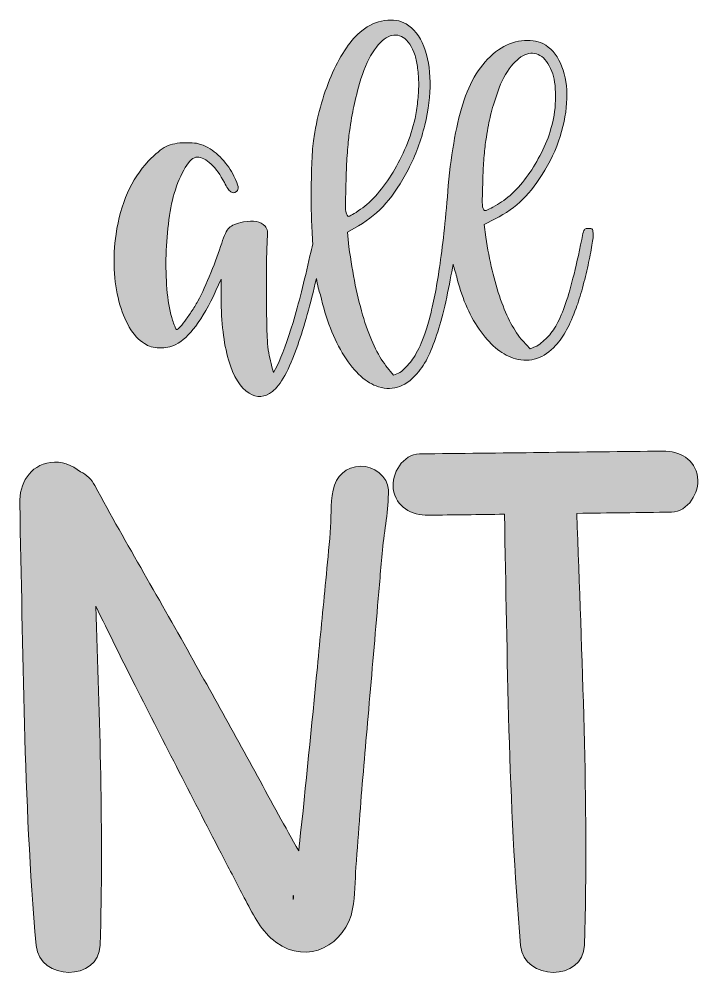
# Model space of a CAD drawing. Header units: inches. Extents: x 111 to 969, y -1013 to -68.
# Drawn here: x 290.8 to 629.7, y -1010.6 to -531.2 of the extents above; entities that cross this region are included whole.
import ezdxf

# ---------------------------------------------------------------- set-up
doc = ezdxf.new("R2010")
doc.units = ezdxf.units.IN
doc.header["$MEASUREMENT"] = 0
doc.layers.add('Layer 1', color=7, linetype='Continuous')

# ---------------------------------------------------------------- blocks, each defined once
blk = doc.blocks.new('block 2')
at = {"layer": 'Layer 1', "true_color": 0xffffff}
h = blk.add_hatch(color=7, dxfattribs=at)
h.dxf.hatch_style = 2
edge = h.paths.add_edge_path()
edge.add_spline(control_points=[(489.71, -706.64), (491.81, -704.19), (493.65, -701.16), (495.23, -697.56), (496.81, -693.97), (498.3, -689.8), (499.71, -685.07), (501.11, -680.86), (502.42, -675.73), (503.65, -669.68), (504.88, -663.63), (505.93, -658.15), (506.81, -653.24), (507.16, -654.46), (507.51, -655.65), (507.86, -656.79), (508.21, -657.93), (508.56, -659.2), (508.91, -660.6), (511.54, -670.95), (515.49, -679.72), (520.75, -686.91), (526.01, -694.1), (531.71, -698.58), (537.85, -700.33), (545.39, -702.26), (552.06, -700.06), (557.85, -693.75), (559.95, -691.47), (561.79, -688.84), (563.37, -685.86), (564.95, -682.88), (566.53, -679.28), (568.1, -675.07), (569.16, -672.27), (570.21, -668.93), (571.26, -665.07), (572.31, -661.22), (573.23, -657.44), (574.02, -653.76), (574.81, -650.08), (575.47, -646.75), (576, -643.77), (576.52, -640.79), (576.7, -638.77), (576.52, -637.71), (576.52, -636.66), (576.39, -636), (576.13, -635.74), (575.87, -635.48), (575.21, -635.35), (574.16, -635.35), (573.28, -635.35), (572.71, -635.48), (572.44, -635.74), (572.18, -636), (571.87, -636.75), (571.52, -637.98), (569.95, -645.7), (568.45, -652.41), (567.05, -658.1), (565.65, -663.8), (564.25, -668.72), (562.84, -672.84), (561.44, -676.96), (559.99, -680.38), (558.5, -683.09), (557.01, -685.82), (555.39, -688.05), (553.64, -689.8), (552.76, -690.68), (551.79, -691.56), (550.74, -692.43), (549.69, -693.31), (548.72, -693.93), (547.85, -694.28), (547.85, -694.28), (545.22, -695.33), (545.22, -695.33), (545.22, -695.33), (541.54, -691.38), (541.54, -691.38), (537.32, -686.65), (533.64, -679.76), (530.48, -670.73), (527.33, -661.7), (524.87, -651.39), (523.12, -639.82), (523.12, -639.82), (522.33, -633.5), (522.33, -633.5), (522.33, -633.5), (527.85, -630.61), (527.85, -630.61), (533.12, -627.98), (537.67, -624.74), (541.54, -620.88), (545.39, -617.02), (549.07, -612.2), (552.58, -606.41), (556.27, -600.09), (559.03, -593.65), (560.87, -587.07), (562.71, -580.49), (563.59, -574.31), (563.5, -568.53), (563.41, -562.74), (562.36, -557.61), (560.34, -553.14), (558.33, -548.66), (555.39, -545.37), (551.53, -543.27), (548.55, -541.87), (545, -541.43), (540.88, -541.95), (536.75, -542.48), (532.94, -543.97), (529.43, -546.43), (521.71, -552.04), (516.02, -560.37), (512.33, -571.42), (508.65, -582.47), (506.02, -596.67), (504.44, -614.04), (503.21, -629.47), (501.85, -642.41), (500.36, -652.84), (498.87, -663.28), (497.25, -671.83), (495.5, -678.49), (493.74, -685.16), (492.03, -690.29), (490.36, -693.88), (488.7, -697.48), (487.08, -700.24), (485.5, -702.17), (484.62, -703.05), (483.66, -704.05), (482.61, -705.19), (481.55, -706.34), (480.59, -707.08), (479.71, -707.43), (479.71, -707.43), (477.08, -708.48), (477.08, -708.48), (477.08, -708.48), (473.4, -703.75), (473.4, -703.75), (469.19, -698.48), (465.51, -690.68), (462.35, -680.33), (459.19, -669.99), (456.73, -658.06), (454.98, -644.55), (454.98, -644.55), (454.19, -637.19), (454.19, -637.19), (454.19, -637.19), (459.72, -634.03), (459.72, -634.03), (464.98, -631.05), (469.54, -627.32), (473.4, -622.85), (477.25, -618.38), (480.94, -612.81), (484.45, -606.15), (488.13, -598.96), (490.89, -591.54), (492.73, -583.91), (494.58, -576.29), (495.45, -569.14), (495.37, -562.47), (495.27, -555.81), (494.22, -549.89), (492.21, -544.72), (490.19, -539.55), (487.25, -535.82), (483.4, -533.54), (480.41, -531.78), (476.86, -531.21), (472.74, -531.83), (468.62, -532.44), (464.8, -534.15), (461.3, -536.96), (458.67, -539.06), (456.12, -541.91), (453.67, -545.51), (451.21, -549.1), (448.93, -553.23), (446.83, -557.87), (444.72, -562.52), (442.88, -567.56), (441.3, -573), (439.72, -578.44), (438.49, -583.96), (437.62, -589.57), (437.09, -592.38), (436.74, -595.98), (436.57, -600.36), (436.4, -604.74), (436.26, -609.48), (436.17, -614.56), (436.09, -619.65), (436.13, -624.87), (436.3, -630.22), (436.45, -634.68), (436.67, -638.96), (436.94, -643.12), (436.53, -644.89), (436.06, -646.84), (435.52, -649.03), (432.71, -661.83), (429.9, -672.88), (427.1, -682.17), (424.29, -691.47), (421.66, -698.66), (419.21, -703.75), (419.21, -703.75), (417.36, -707.17), (417.36, -707.17), (417.36, -707.17), (416.57, -704.27), (416.57, -704.27), (416.05, -702.17), (415.61, -700.28), (415.26, -698.62), (414.9, -696.95), (414.64, -694.98), (414.47, -692.7), (414.29, -690.42), (414.16, -687.66), (414.07, -684.41), (413.99, -681.17), (413.94, -677), (413.94, -671.91), (413.94, -666.3), (413.94, -660.69), (413.94, -655.08), (413.94, -649.47), (414.03, -645.61), (414.21, -643.5), (414.38, -640), (414.42, -637.76), (414.34, -636.79), (414.25, -635.83), (413.85, -635), (413.16, -634.29), (411.05, -631.84), (407.45, -631.14), (402.37, -632.19), (398.86, -632.89), (396.49, -633.86), (395.27, -635.08), (394.04, -636.31), (392.81, -638.86), (391.58, -642.71), (390.18, -647.1), (388.38, -652.01), (386.19, -657.44), (383.99, -662.88), (381.85, -667.62), (379.74, -671.65), (378.69, -673.41), (377.59, -675.16), (376.46, -676.91), (375.31, -678.67), (374.22, -680.25), (373.17, -681.65), (372.12, -683.05), (371.19, -684.15), (370.4, -684.94), (369.61, -685.73), (369.13, -685.95), (368.96, -685.59), (368.78, -685.42), (368.52, -684.89), (368.17, -684.02), (367.81, -683.14), (367.47, -682.17), (367.12, -681.12), (365.89, -677.44), (365.01, -672.93), (364.49, -667.57), (363.96, -662.23), (363.74, -656.61), (363.83, -650.74), (363.91, -644.86), (364.31, -639.03), (365.01, -633.24), (365.71, -627.45), (366.68, -622.37), (367.9, -617.98), (369.48, -612.9), (371.33, -608.6), (373.43, -605.09), (375.53, -601.59), (377.55, -599.83), (379.48, -599.83), (381.58, -599.83), (383.86, -601.01), (386.32, -603.38), (388.77, -605.75), (390.97, -608.78), (392.9, -612.46), (394.12, -614.92), (395.18, -616.5), (396.06, -617.19), (396.93, -617.9), (397.9, -617.81), (398.95, -616.93), (399.65, -616.4), (399.91, -615.62), (399.74, -614.56), (399.56, -613.51), (398.86, -611.76), (397.63, -609.3), (396.23, -606.32), (394.25, -603.47), (391.71, -600.75), (389.17, -598.03), (386.49, -595.98), (383.69, -594.57), (381.76, -593.69), (380.22, -593.17), (379.09, -592.99), (377.94, -592.82), (376.15, -592.73), (373.69, -592.73), (369.66, -592.73), (366.41, -593.34), (363.96, -594.57), (361.5, -595.8), (358.52, -598.25), (355.02, -601.94), (346.6, -610.88), (341.24, -622.98), (338.97, -638.24), (338.09, -644.2), (337.78, -650.04), (338.05, -655.74), (338.31, -661.44), (339.1, -666.74), (340.41, -671.65), (341.73, -676.56), (343.44, -680.86), (345.54, -684.54), (347.65, -688.22), (350.19, -690.95), (353.17, -692.7), (355.1, -694.1), (357.55, -694.85), (360.54, -694.93), (363.52, -695.02), (366.24, -694.45), (368.69, -693.22), (375.36, -689.89), (382.02, -680.95), (388.69, -666.39), (388.69, -666.39), (391.32, -660.6), (391.32, -660.6), (391.32, -660.6), (391.32, -670.07), (391.32, -670.07), (391.32, -682.17), (392.54, -692.43), (395, -700.85), (397.45, -709.27), (400.88, -714.8), (405.26, -717.43), (409.12, -719.88), (412.98, -719.62), (416.84, -716.64), (420.87, -713.66), (425.08, -705.94), (429.47, -693.49), (432.7, -684.29), (435.8, -673.21), (438.75, -660.27), (439.32, -663.7), (439.99, -666.47), (440.78, -668.49), (443.41, -680.42), (447.35, -690.55), (452.61, -698.88), (457.88, -707.21), (463.57, -712.34), (469.71, -714.27), (477.25, -716.55), (483.92, -714.01), (489.71, -706.64)], knot_values=[0, 0, 0, 0, 1, 1, 1, 2, 2, 2, 3, 3, 3, 4, 4, 4, 5, 5, 5, 6, 6, 6, 7, 7, 7, 8, 8, 8, 9, 9, 9, 10, 10, 10, 11, 11, 11, 12, 12, 12, 13, 13, 13, 14, 14, 14, 15, 15, 15, 16, 16, 16, 17, 17, 17, 18, 18, 18, 19, 19, 19, 20, 20, 20, 21, 21, 21, 22, 22, 22, 23, 23, 23, 24, 24, 24, 25, 25, 25, 26, 26, 26, 27, 27, 27, 28, 28, 28, 29, 29, 29, 30, 30, 30, 31, 31, 31, 32, 32, 32, 33, 33, 33, 34, 34, 34, 35, 35, 35, 36, 36, 36, 37, 37, 37, 38, 38, 38, 39, 39, 39, 40, 40, 40, 41, 41, 41, 42, 42, 42, 43, 43, 43, 44, 44, 44, 45, 45, 45, 46, 46, 46, 47, 47, 47, 48, 48, 48, 49, 49, 49, 50, 50, 50, 51, 51, 51, 52, 52, 52, 53, 53, 53, 54, 54, 54, 55, 55, 55, 56, 56, 56, 57, 57, 57, 58, 58, 58, 59, 59, 59, 60, 60, 60, 61, 61, 61, 62, 62, 62, 63, 63, 63, 64, 64, 64, 65, 65, 65, 66, 66, 66, 67, 67, 67, 68, 68, 68, 69, 69, 69, 70, 70, 70, 71, 71, 71, 72, 72, 72, 73, 73, 73, 74, 74, 74, 75, 75, 75, 76, 76, 76, 77, 77, 77, 78, 78, 78, 79, 79, 79, 80, 80, 80, 81, 81, 81, 82, 82, 82, 83, 83, 83, 84, 84, 84, 85, 85, 85, 86, 86, 86, 87, 87, 87, 88, 88, 88, 89, 89, 89, 90, 90, 90, 91, 91, 91, 92, 92, 92, 93, 93, 93, 94, 94, 94, 95, 95, 95, 96, 96, 96, 97, 97, 97, 98, 98, 98, 99, 99, 99, 100, 100, 100, 101, 101, 101, 102, 102, 102, 103, 103, 103, 104, 104, 104, 105, 105, 105, 106, 106, 106, 107, 107, 107, 108, 108, 108, 109, 109, 109, 110, 110, 110, 111, 111, 111, 112, 112, 112, 113, 113, 113, 114, 114, 114, 115, 115, 115, 116, 116, 116, 117, 117, 117, 118, 118, 118, 119, 119, 119, 120, 120, 120, 121, 121, 121, 122, 122, 122, 123, 123, 123, 124, 124, 124, 125, 125, 125, 126, 126, 126, 127, 127, 127, 128, 128, 128, 129, 129, 129, 130, 130, 130, 130], degree=3, periodic=1)
edge = h.paths.add_edge_path()
edge.add_spline(control_points=[(521.41, -619.04), (521.5, -616.4), (521.58, -613.47), (521.67, -610.22), (521.76, -606.98), (521.94, -603.69), (522.2, -600.36), (522.46, -597.03), (522.77, -594.13), (523.12, -591.68), (523.82, -587.12), (524.52, -583.3), (525.22, -580.23), (525.92, -577.16), (526.97, -573.52), (528.38, -569.31), (530.13, -563.88), (532.28, -559.41), (534.83, -555.9), (537.37, -552.39), (539.96, -550.07), (542.59, -548.93), (545.22, -547.79), (547.72, -547.87), (550.08, -549.19), (552.45, -550.5), (554.42, -553.18), (556, -557.21), (557.23, -560.2), (557.85, -564.32), (557.85, -569.58), (557.85, -574.84), (557.23, -579.67), (556, -584.05), (554.95, -588.26), (553.46, -592.33), (551.53, -596.28), (549.6, -600.23), (547.45, -603.95), (545.09, -607.46), (542.72, -610.97), (540.13, -614.13), (537.32, -616.93), (534.52, -619.74), (531.71, -621.93), (528.91, -623.51), (525.57, -625.44), (523.6, -626.45), (522.99, -626.53), (522.37, -626.62), (521.89, -625.97), (521.54, -624.56), (521.36, -623.51), (521.32, -621.67), (521.41, -619.04)], knot_values=[0, 0, 0, 0, 1, 1, 1, 2, 2, 2, 3, 3, 3, 4, 4, 4, 5, 5, 5, 6, 6, 6, 7, 7, 7, 8, 8, 8, 9, 9, 9, 10, 10, 10, 11, 11, 11, 12, 12, 12, 13, 13, 13, 14, 14, 14, 15, 15, 15, 16, 16, 16, 17, 17, 17, 18, 18, 18, 18], degree=3, periodic=1)
edge = h.paths.add_edge_path()
edge.add_spline(control_points=[(453.27, -620.75), (453.36, -617.68), (453.45, -614.26), (453.54, -610.49), (453.62, -606.72), (453.8, -602.9), (454.06, -599.04), (454.33, -595.19), (454.63, -591.85), (454.98, -589.05), (455.68, -583.96), (456.38, -579.62), (457.09, -576.02), (457.79, -572.43), (458.84, -568.18), (460.24, -563.26), (461.99, -556.95), (464.14, -551.82), (466.69, -547.87), (469.23, -543.93), (471.82, -541.3), (474.45, -539.98), (477.08, -538.67), (479.58, -538.76), (481.95, -540.24), (484.31, -541.74), (486.29, -544.76), (487.87, -549.32), (488.39, -551.08), (488.83, -553.18), (489.18, -555.63), (489.53, -558.09), (489.71, -560.76), (489.71, -563.66), (489.71, -566.55), (489.53, -569.45), (489.18, -572.34), (488.83, -575.23), (488.39, -578), (487.87, -580.63), (486.81, -585.36), (485.32, -590.01), (483.4, -594.57), (481.46, -599.13), (479.32, -603.38), (476.95, -607.33), (474.58, -611.28), (471.99, -614.87), (469.19, -618.12), (466.38, -621.36), (463.57, -623.95), (460.77, -625.88), (457.44, -628.16), (455.46, -629.34), (454.85, -629.43), (454.23, -629.52), (453.75, -628.68), (453.4, -626.93), (453.23, -625.88), (453.18, -623.82), (453.27, -620.75)], knot_values=[0, 0, 0, 0, 1, 1, 1, 2, 2, 2, 3, 3, 3, 4, 4, 4, 5, 5, 5, 6, 6, 6, 7, 7, 7, 8, 8, 8, 9, 9, 9, 10, 10, 10, 11, 11, 11, 12, 12, 12, 13, 13, 13, 14, 14, 14, 15, 15, 15, 16, 16, 16, 17, 17, 17, 18, 18, 18, 19, 19, 19, 20, 20, 20, 20], degree=3, periodic=1)
h = blk.add_hatch(color=7, dxfattribs=at)
h.dxf.hatch_style = 2
edge = h.paths.add_edge_path()
edge.add_spline(control_points=[(611.29, -746.3), (570.92, -746.77), (530.55, -747.23), (490.18, -747.69), (481.84, -747.78), (476, -757.61), (477.06, -765.11), (478.34, -774.23), (486.11, -778.34), (494.48, -778.23), (507.11, -778.07), (519.74, -777.91), (532.37, -777.75), (533.97, -849.36), (534.21, -921.1), (540.43, -992.49), (541.98, -1010.24), (571.72, -1010.59), (572.28, -992.32), (574.48, -920.64), (570.87, -848.95), (568.42, -777.3), (584.13, -777.1), (599.84, -776.9), (615.56, -776.7), (623.86, -776.59), (629.67, -766.83), (628.62, -759.36), (627.34, -750.28), (619.61, -746.21), (611.29, -746.3)], knot_values=[0, 0, 0, 0, 1, 1, 1, 2, 2, 2, 3, 3, 3, 4, 4, 4, 5, 5, 5, 6, 6, 6, 7, 7, 7, 8, 8, 8, 9, 9, 9, 10, 10, 10, 10], degree=3, periodic=1)
h = blk.add_hatch(color=7, dxfattribs=at)
h.dxf.hatch_style = 2
edge = h.paths.add_edge_path()
edge.add_spline(control_points=[(460.77, -753.8), (453.57, -753.96), (448.47, -758.83), (447.05, -765.79), (445.62, -772.78), (446.23, -779.82), (445.64, -786.89), (444.98, -794.79), (444.19, -802.67), (443.43, -810.55), (442.03, -825), (440.62, -839.46), (439.22, -853.91), (436.36, -883.25), (433.51, -912.58), (430.32, -941.89), (430.19, -943.06), (430.07, -944.24), (429.95, -945.41), (426.59, -939.4), (423.14, -933.44), (419.89, -927.44), (405.9, -901.69), (391.67, -876.07), (377.43, -850.45), (361.26, -821.35), (344.2, -792.79), (328.42, -763.48), (326.77, -760.42), (324.25, -757.99), (321.3, -756.64), (317.19, -753.12), (311.43, -751.24), (306.39, -751.94), (295.77, -753.44), (290.76, -762.57), (290.99, -772.38), (292.71, -845.77), (292.79, -919.32), (299.17, -992.49), (300.72, -1010.24), (330.47, -1010.59), (331.03, -992.32), (332.75, -936.05), (330.9, -879.77), (328.83, -823.52), (335.32, -836.7), (341.79, -849.89), (348.45, -863), (363.07, -891.8), (377.75, -920.55), (392.65, -949.2), (396.28, -956.17), (399.86, -963.17), (403.53, -970.12), (407.6, -977.81), (411.46, -985.6), (418.63, -990.91), (434.46, -1002.61), (453.37, -992.15), (456.81, -974.3), (458.11, -967.57), (457.95, -960.36), (458.46, -953.53), (459.12, -944.75), (459.77, -935.97), (460.42, -927.18), (461.63, -910.94), (463.09, -894.72), (464.49, -878.49), (466.08, -860.07), (467.67, -841.65), (469.26, -823.23), (470.05, -814.02), (470.78, -804.8), (471.66, -795.6), (472.61, -785.52), (474.79, -775.81), (474.61, -765.65), (474.49, -758.83), (466.94, -753.67), (460.77, -753.8)], knot_values=[0, 0, 0, 0, 1, 1, 1, 2, 2, 2, 3, 3, 3, 4, 4, 4, 5, 5, 5, 6, 6, 6, 7, 7, 7, 8, 8, 8, 9, 9, 9, 10, 10, 10, 11, 11, 11, 12, 12, 12, 13, 13, 13, 14, 14, 14, 15, 15, 15, 16, 16, 16, 17, 17, 17, 18, 18, 18, 19, 19, 19, 20, 20, 20, 21, 21, 21, 22, 22, 22, 23, 23, 23, 24, 24, 24, 25, 25, 25, 26, 26, 26, 27, 27, 27, 27], degree=3, periodic=1)
edge = h.paths.add_edge_path()
edge.add_spline(control_points=[(427.13, -968.12), (427.02, -967.94), (427.13, -967.77), (427.39, -967.61), (427.14, -971.97), (427.13, -968.13), (427.13, -968.12)], knot_values=[0, 0, 0, 0, 1, 1, 1, 2, 2, 2, 2], degree=3, periodic=1)
at = {"layer": 'Layer 1', "lineweight": 0}
for points, knots in [([(489.71, -706.64), (491.81, -704.19), (493.65, -701.16), (495.23, -697.56), (496.81, -693.97), (498.3, -689.8), (499.71, -685.07), (501.11, -680.86), (502.42, -675.73), (503.65, -669.68), (504.88, -663.63), (505.93, -658.15), (506.81, -653.24), (507.16, -654.46), (507.51, -655.65), (507.86, -656.79), (508.21, -657.93), (508.56, -659.2), (508.91, -660.6), (511.54, -670.95), (515.49, -679.72), (520.75, -686.91), (526.01, -694.1), (531.71, -698.58), (537.85, -700.33), (545.39, -702.26), (552.06, -700.06), (557.85, -693.75), (559.95, -691.47), (561.79, -688.84), (563.37, -685.86), (564.95, -682.88), (566.53, -679.28), (568.1, -675.07), (569.16, -672.27), (570.21, -668.93), (571.26, -665.07), (572.31, -661.22), (573.23, -657.44), (574.02, -653.76), (574.81, -650.08), (575.47, -646.75), (576, -643.77), (576.52, -640.79), (576.7, -638.77), (576.52, -637.71), (576.52, -636.66), (576.39, -636), (576.13, -635.74), (575.87, -635.48), (575.21, -635.35), (574.16, -635.35), (573.28, -635.35), (572.71, -635.48), (572.44, -635.74), (572.18, -636), (571.87, -636.75), (571.52, -637.98), (569.95, -645.7), (568.45, -652.41), (567.05, -658.1), (565.65, -663.8), (564.25, -668.72), (562.84, -672.84), (561.44, -676.96), (559.99, -680.38), (558.5, -683.09), (557.01, -685.82), (555.39, -688.05), (553.64, -689.8), (552.76, -690.68), (551.79, -691.56), (550.74, -692.43), (549.69, -693.31), (548.72, -693.93), (547.85, -694.28), (547.85, -694.28), (545.22, -695.33), (545.22, -695.33), (545.22, -695.33), (541.54, -691.38), (541.54, -691.38), (537.32, -686.65), (533.64, -679.76), (530.48, -670.73), (527.33, -661.7), (524.87, -651.39), (523.12, -639.82), (523.12, -639.82), (522.33, -633.5), (522.33, -633.5), (522.33, -633.5), (527.85, -630.61), (527.85, -630.61), (533.12, -627.98), (537.67, -624.74), (541.54, -620.88), (545.39, -617.02), (549.07, -612.2), (552.58, -606.41), (556.27, -600.09), (559.03, -593.65), (560.87, -587.07), (562.71, -580.49), (563.59, -574.31), (563.5, -568.53), (563.41, -562.74), (562.36, -557.61), (560.34, -553.14), (558.33, -548.66), (555.39, -545.37), (551.53, -543.27), (548.55, -541.87), (545, -541.43), (540.88, -541.95), (536.75, -542.48), (532.94, -543.97), (529.43, -546.43), (521.71, -552.04), (516.02, -560.37), (512.33, -571.42), (508.65, -582.47), (506.02, -596.67), (504.44, -614.04), (503.21, -629.47), (501.85, -642.41), (500.36, -652.84), (498.87, -663.28), (497.25, -671.83), (495.5, -678.49), (493.74, -685.16), (492.03, -690.29), (490.36, -693.88), (488.7, -697.48), (487.08, -700.24), (485.5, -702.17), (484.62, -703.05), (483.66, -704.05), (482.61, -705.19), (481.55, -706.34), (480.59, -707.08), (479.71, -707.43), (479.71, -707.43), (477.08, -708.48), (477.08, -708.48), (477.08, -708.48), (473.4, -703.75), (473.4, -703.75), (469.19, -698.48), (465.51, -690.68), (462.35, -680.33), (459.19, -669.99), (456.73, -658.06), (454.98, -644.55), (454.98, -644.55), (454.19, -637.19), (454.19, -637.19), (454.19, -637.19), (459.72, -634.03), (459.72, -634.03), (464.98, -631.05), (469.54, -627.32), (473.4, -622.85), (477.25, -618.38), (480.94, -612.81), (484.45, -606.15), (488.13, -598.96), (490.89, -591.54), (492.73, -583.91), (494.58, -576.29), (495.45, -569.14), (495.37, -562.47), (495.27, -555.81), (494.22, -549.89), (492.21, -544.72), (490.19, -539.55), (487.25, -535.82), (483.4, -533.54), (480.41, -531.78), (476.86, -531.21), (472.74, -531.83), (468.62, -532.44), (464.8, -534.15), (461.3, -536.96), (458.67, -539.06), (456.12, -541.91), (453.67, -545.51), (451.21, -549.1), (448.93, -553.23), (446.83, -557.87), (444.72, -562.52), (442.88, -567.56), (441.3, -573), (439.72, -578.44), (438.49, -583.96), (437.62, -589.57), (437.09, -592.38), (436.74, -595.98), (436.57, -600.36), (436.4, -604.74), (436.26, -609.48), (436.17, -614.56), (436.09, -619.65), (436.13, -624.87), (436.3, -630.22), (436.45, -634.68), (436.67, -638.96), (436.94, -643.12), (436.53, -644.89), (436.06, -646.84), (435.52, -649.03), (432.71, -661.83), (429.9, -672.88), (427.1, -682.17), (424.29, -691.47), (421.66, -698.66), (419.21, -703.75), (419.21, -703.75), (417.36, -707.17), (417.36, -707.17), (417.36, -707.17), (416.57, -704.27), (416.57, -704.27), (416.05, -702.17), (415.61, -700.28), (415.26, -698.62), (414.9, -696.95), (414.64, -694.98), (414.47, -692.7), (414.29, -690.42), (414.16, -687.66), (414.07, -684.41), (413.99, -681.17), (413.94, -677), (413.94, -671.91), (413.94, -666.3), (413.94, -660.69), (413.94, -655.08), (413.94, -649.47), (414.03, -645.61), (414.21, -643.5), (414.38, -640), (414.42, -637.76), (414.34, -636.79), (414.25, -635.83), (413.85, -635), (413.16, -634.29), (411.05, -631.84), (407.45, -631.14), (402.37, -632.19), (398.86, -632.89), (396.49, -633.86), (395.27, -635.08), (394.04, -636.31), (392.81, -638.86), (391.58, -642.71), (390.18, -647.1), (388.38, -652.01), (386.19, -657.44), (383.99, -662.88), (381.85, -667.62), (379.74, -671.65), (378.69, -673.41), (377.59, -675.16), (376.46, -676.91), (375.31, -678.67), (374.22, -680.25), (373.17, -681.65), (372.12, -683.05), (371.19, -684.15), (370.4, -684.94), (369.61, -685.73), (369.13, -685.95), (368.96, -685.59), (368.78, -685.42), (368.52, -684.89), (368.17, -684.02), (367.81, -683.14), (367.47, -682.17), (367.12, -681.12), (365.89, -677.44), (365.01, -672.93), (364.49, -667.57), (363.96, -662.23), (363.74, -656.61), (363.83, -650.74), (363.91, -644.86), (364.31, -639.03), (365.01, -633.24), (365.71, -627.45), (366.68, -622.37), (367.9, -617.98), (369.48, -612.9), (371.33, -608.6), (373.43, -605.09), (375.53, -601.59), (377.55, -599.83), (379.48, -599.83), (381.58, -599.83), (383.86, -601.01), (386.32, -603.38), (388.77, -605.75), (390.97, -608.78), (392.9, -612.46), (394.12, -614.92), (395.18, -616.5), (396.06, -617.19), (396.93, -617.9), (397.9, -617.81), (398.95, -616.93), (399.65, -616.4), (399.91, -615.62), (399.74, -614.56), (399.56, -613.51), (398.86, -611.76), (397.63, -609.3), (396.23, -606.32), (394.25, -603.47), (391.71, -600.75), (389.17, -598.03), (386.49, -595.98), (383.69, -594.57), (381.76, -593.69), (380.22, -593.17), (379.09, -592.99), (377.94, -592.82), (376.15, -592.73), (373.69, -592.73), (369.66, -592.73), (366.41, -593.34), (363.96, -594.57), (361.5, -595.8), (358.52, -598.25), (355.02, -601.94), (346.6, -610.88), (341.24, -622.98), (338.97, -638.24), (338.09, -644.2), (337.78, -650.04), (338.05, -655.74), (338.31, -661.44), (339.1, -666.74), (340.41, -671.65), (341.73, -676.56), (343.44, -680.86), (345.54, -684.54), (347.65, -688.22), (350.19, -690.95), (353.17, -692.7), (355.1, -694.1), (357.55, -694.85), (360.54, -694.93), (363.52, -695.02), (366.24, -694.45), (368.69, -693.22), (375.36, -689.89), (382.02, -680.95), (388.69, -666.39), (388.69, -666.39), (391.32, -660.6), (391.32, -660.6), (391.32, -660.6), (391.32, -670.07), (391.32, -670.07), (391.32, -682.17), (392.54, -692.43), (395, -700.85), (397.45, -709.27), (400.88, -714.8), (405.26, -717.43), (409.12, -719.88), (412.98, -719.62), (416.84, -716.64), (420.87, -713.66), (425.08, -705.94), (429.47, -693.49), (432.7, -684.29), (435.8, -673.21), (438.75, -660.27), (439.32, -663.7), (439.99, -666.47), (440.78, -668.49), (443.41, -680.42), (447.35, -690.55), (452.61, -698.88), (457.88, -707.21), (463.57, -712.34), (469.71, -714.27), (477.25, -716.55), (483.92, -714.01), (489.71, -706.64)], [0, 0, 0, 0, 1, 1, 1, 2, 2, 2, 3, 3, 3, 4, 4, 4, 5, 5, 5, 6, 6, 6, 7, 7, 7, 8, 8, 8, 9, 9, 9, 10, 10, 10, 11, 11, 11, 12, 12, 12, 13, 13, 13, 14, 14, 14, 15, 15, 15, 16, 16, 16, 17, 17, 17, 18, 18, 18, 19, 19, 19, 20, 20, 20, 21, 21, 21, 22, 22, 22, 23, 23, 23, 24, 24, 24, 25, 25, 25, 26, 26, 26, 27, 27, 27, 28, 28, 28, 29, 29, 29, 30, 30, 30, 31, 31, 31, 32, 32, 32, 33, 33, 33, 34, 34, 34, 35, 35, 35, 36, 36, 36, 37, 37, 37, 38, 38, 38, 39, 39, 39, 40, 40, 40, 41, 41, 41, 42, 42, 42, 43, 43, 43, 44, 44, 44, 45, 45, 45, 46, 46, 46, 47, 47, 47, 48, 48, 48, 49, 49, 49, 50, 50, 50, 51, 51, 51, 52, 52, 52, 53, 53, 53, 54, 54, 54, 55, 55, 55, 56, 56, 56, 57, 57, 57, 58, 58, 58, 59, 59, 59, 60, 60, 60, 61, 61, 61, 62, 62, 62, 63, 63, 63, 64, 64, 64, 65, 65, 65, 66, 66, 66, 67, 67, 67, 68, 68, 68, 69, 69, 69, 70, 70, 70, 71, 71, 71, 72, 72, 72, 73, 73, 73, 74, 74, 74, 75, 75, 75, 76, 76, 76, 77, 77, 77, 78, 78, 78, 79, 79, 79, 80, 80, 80, 81, 81, 81, 82, 82, 82, 83, 83, 83, 84, 84, 84, 85, 85, 85, 86, 86, 86, 87, 87, 87, 88, 88, 88, 89, 89, 89, 90, 90, 90, 91, 91, 91, 92, 92, 92, 93, 93, 93, 94, 94, 94, 95, 95, 95, 96, 96, 96, 97, 97, 97, 98, 98, 98, 99, 99, 99, 100, 100, 100, 101, 101, 101, 102, 102, 102, 103, 103, 103, 104, 104, 104, 105, 105, 105, 106, 106, 106, 107, 107, 107, 108, 108, 108, 109, 109, 109, 110, 110, 110, 111, 111, 111, 112, 112, 112, 113, 113, 113, 114, 114, 114, 115, 115, 115, 116, 116, 116, 117, 117, 117, 118, 118, 118, 119, 119, 119, 120, 120, 120, 121, 121, 121, 122, 122, 122, 123, 123, 123, 124, 124, 124, 125, 125, 125, 126, 126, 126, 127, 127, 127, 128, 128, 128, 129, 129, 129, 130, 130, 130, 130]), ([(453.27, -620.75), (453.36, -617.68), (453.45, -614.26), (453.54, -610.49), (453.62, -606.72), (453.8, -602.9), (454.06, -599.04), (454.33, -595.19), (454.63, -591.85), (454.98, -589.05), (455.68, -583.96), (456.38, -579.62), (457.09, -576.02), (457.79, -572.43), (458.84, -568.18), (460.24, -563.26), (461.99, -556.95), (464.14, -551.82), (466.69, -547.87), (469.23, -543.93), (471.82, -541.3), (474.45, -539.98), (477.08, -538.67), (479.58, -538.76), (481.95, -540.24), (484.31, -541.74), (486.29, -544.76), (487.87, -549.32), (488.39, -551.08), (488.83, -553.18), (489.18, -555.63), (489.53, -558.09), (489.71, -560.76), (489.71, -563.66), (489.71, -566.55), (489.53, -569.45), (489.18, -572.34), (488.83, -575.23), (488.39, -578), (487.87, -580.63), (486.81, -585.36), (485.32, -590.01), (483.4, -594.57), (481.46, -599.13), (479.32, -603.38), (476.95, -607.33), (474.58, -611.28), (471.99, -614.87), (469.19, -618.12), (466.38, -621.36), (463.57, -623.95), (460.77, -625.88), (457.44, -628.16), (455.46, -629.34), (454.85, -629.43), (454.23, -629.52), (453.75, -628.68), (453.4, -626.93), (453.23, -625.88), (453.18, -623.82), (453.27, -620.75)], [0, 0, 0, 0, 1, 1, 1, 2, 2, 2, 3, 3, 3, 4, 4, 4, 5, 5, 5, 6, 6, 6, 7, 7, 7, 8, 8, 8, 9, 9, 9, 10, 10, 10, 11, 11, 11, 12, 12, 12, 13, 13, 13, 14, 14, 14, 15, 15, 15, 16, 16, 16, 17, 17, 17, 18, 18, 18, 19, 19, 19, 20, 20, 20, 20]), ([(521.41, -619.04), (521.5, -616.4), (521.58, -613.47), (521.67, -610.22), (521.76, -606.98), (521.94, -603.69), (522.2, -600.36), (522.46, -597.03), (522.77, -594.13), (523.12, -591.68), (523.82, -587.12), (524.52, -583.3), (525.22, -580.23), (525.92, -577.16), (526.97, -573.52), (528.38, -569.31), (530.13, -563.88), (532.28, -559.41), (534.83, -555.9), (537.37, -552.39), (539.96, -550.07), (542.59, -548.93), (545.22, -547.79), (547.72, -547.87), (550.08, -549.19), (552.45, -550.5), (554.42, -553.18), (556, -557.21), (557.23, -560.2), (557.85, -564.32), (557.85, -569.58), (557.85, -574.84), (557.23, -579.67), (556, -584.05), (554.95, -588.26), (553.46, -592.33), (551.53, -596.28), (549.6, -600.23), (547.45, -603.95), (545.09, -607.46), (542.72, -610.97), (540.13, -614.13), (537.32, -616.93), (534.52, -619.74), (531.71, -621.93), (528.91, -623.51), (525.57, -625.44), (523.6, -626.45), (522.99, -626.53), (522.37, -626.62), (521.89, -625.97), (521.54, -624.56), (521.36, -623.51), (521.32, -621.67), (521.41, -619.04)], [0, 0, 0, 0, 1, 1, 1, 2, 2, 2, 3, 3, 3, 4, 4, 4, 5, 5, 5, 6, 6, 6, 7, 7, 7, 8, 8, 8, 9, 9, 9, 10, 10, 10, 11, 11, 11, 12, 12, 12, 13, 13, 13, 14, 14, 14, 15, 15, 15, 16, 16, 16, 17, 17, 17, 18, 18, 18, 18]), ([(611.29, -746.3), (570.92, -746.77), (530.55, -747.23), (490.18, -747.69), (481.84, -747.78), (476, -757.61), (477.06, -765.11), (478.34, -774.23), (486.11, -778.34), (494.48, -778.23), (507.11, -778.07), (519.74, -777.91), (532.37, -777.75), (533.97, -849.36), (534.21, -921.1), (540.43, -992.49), (541.98, -1010.24), (571.72, -1010.59), (572.28, -992.32), (574.48, -920.64), (570.87, -848.95), (568.42, -777.3), (584.13, -777.1), (599.84, -776.9), (615.56, -776.7), (623.86, -776.59), (629.67, -766.83), (628.62, -759.36), (627.34, -750.28), (619.61, -746.21), (611.29, -746.3)], [0, 0, 0, 0, 1, 1, 1, 2, 2, 2, 3, 3, 3, 4, 4, 4, 5, 5, 5, 6, 6, 6, 7, 7, 7, 8, 8, 8, 9, 9, 9, 10, 10, 10, 10]), ([(460.77, -753.8), (453.57, -753.96), (448.47, -758.83), (447.05, -765.79), (445.62, -772.78), (446.23, -779.82), (445.64, -786.89), (444.98, -794.79), (444.19, -802.67), (443.43, -810.55), (442.03, -825), (440.62, -839.46), (439.22, -853.91), (436.36, -883.25), (433.51, -912.58), (430.32, -941.89), (430.19, -943.06), (430.07, -944.24), (429.95, -945.41), (426.59, -939.4), (423.14, -933.44), (419.89, -927.44), (405.9, -901.69), (391.67, -876.07), (377.43, -850.45), (361.26, -821.35), (344.2, -792.79), (328.42, -763.48), (326.77, -760.42), (324.25, -757.99), (321.3, -756.64), (317.19, -753.12), (311.43, -751.24), (306.39, -751.94), (295.77, -753.44), (290.76, -762.57), (290.99, -772.38), (292.71, -845.77), (292.79, -919.32), (299.17, -992.49), (300.72, -1010.24), (330.47, -1010.59), (331.03, -992.32), (332.75, -936.05), (330.9, -879.77), (328.83, -823.52), (335.32, -836.7), (341.79, -849.89), (348.45, -863), (363.07, -891.8), (377.75, -920.55), (392.65, -949.2), (396.28, -956.17), (399.86, -963.17), (403.53, -970.12), (407.6, -977.81), (411.46, -985.6), (418.63, -990.91), (434.46, -1002.61), (453.37, -992.15), (456.81, -974.3), (458.11, -967.57), (457.95, -960.36), (458.46, -953.53), (459.12, -944.75), (459.77, -935.97), (460.42, -927.18), (461.63, -910.94), (463.09, -894.72), (464.49, -878.49), (466.08, -860.07), (467.67, -841.65), (469.26, -823.23), (470.05, -814.02), (470.78, -804.8), (471.66, -795.6), (472.61, -785.52), (474.79, -775.81), (474.61, -765.65), (474.49, -758.83), (466.94, -753.67), (460.77, -753.8)], [0, 0, 0, 0, 1, 1, 1, 2, 2, 2, 3, 3, 3, 4, 4, 4, 5, 5, 5, 6, 6, 6, 7, 7, 7, 8, 8, 8, 9, 9, 9, 10, 10, 10, 11, 11, 11, 12, 12, 12, 13, 13, 13, 14, 14, 14, 15, 15, 15, 16, 16, 16, 17, 17, 17, 18, 18, 18, 19, 19, 19, 20, 20, 20, 21, 21, 21, 22, 22, 22, 23, 23, 23, 24, 24, 24, 25, 25, 25, 26, 26, 26, 27, 27, 27, 27]), ([(427.13, -968.12), (427.02, -967.94), (427.13, -967.77), (427.39, -967.61), (427.14, -971.97), (427.13, -968.13), (427.13, -968.12)], [0, 0, 0, 0, 1, 1, 1, 2, 2, 2, 2])]:
    blk.add_open_spline(points, degree=3, knots=knots, dxfattribs=at)

msp = doc.modelspace()

# ---------------------------------------------------------------- block references
at = {"layer": 'Layer 1'}
msp.add_blockref('block 2', (0, 0), dxfattribs=at)

doc.saveas('drawing.dxf')
